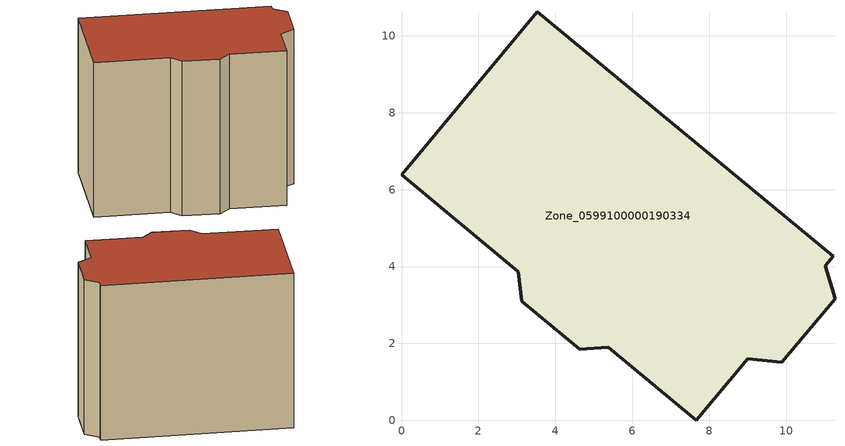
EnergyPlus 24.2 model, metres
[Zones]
Zone_0599100000190334
 floor ground (C_G): 11.27,3.16 9.89,1.51 9,1.6 7.66,0 5.38,1.9 4.63,1.85 3.13,3.1 3.03,3.86 0,6.39 3.53,10.63 11.23,4.27 11.02,4.02 z0
 wall outside (C_F): 4.63,1.85 5.38,1.9 7.66,0 9,1.6 9.89,1.51 11.27,3.16 11.02,4.02 11.23,4.27 3.53,10.63 0,6.39 3.03,3.86 3.13,3.1 4.63,1.85 z0:8.69
 roof outside (C_R): 11.02,4.02 11.23,4.27 3.53,10.63 0,6.39 3.03,3.86 3.13,3.1 4.63,1.85 5.38,1.9 7.66,0 9,1.6 9.89,1.51 11.27,3.16 z8.69
[BUILDING]
Pand.0599100000190334: North Axis=0; Terrain=City; Loads Convergence Tolerance Value=0.04; Temperature Convergence Tolerance Value=0.4; Solar Distribution=FullExterior; Maximum Number of Warmup Days=25; Minimum Number of Warmup Days=1
[Site:Location]
Rotterdam.The.Hague.AP_ZH_NLD Design_Conditions: Latitude=51.96; Longitude=4.45; Time Zone=1; Elevation=-4.5
[SITE:GROUNDTEMPERATURE:BUILDINGSURFACE]
18, 18, 18, 18, 18, 18, 18, 18, 18, 18, 18, 18
[MATERIAL] Thermal Absorptance=0.9; Solar Absorptance=0.7; Visible Absorptance=0.7
Name | Roughness | Thickness | Conductivity | Density | Specific Heat
G.TI.1946 | MediumSmooth | 0.15 | 1 | 540 | 1210
F.TI.1946 | Rough | 0.3 | 0.857143 | 1920 | 840
R.TI.1946 | MediumRough | 0.2 | 0.1 | 1500 | 1000
[CONSTRUCTION]
C_G: G.TI.1946
C_F: F.TI.1946
C_R: R.TI.1946
[ZONE]
Zone_0599100000190334: Type=1; Multiplier=1; Ceiling Height=Autocalculate; Volume=Autocalculate; Floor Area=autocalculate; Part of Total Floor Area=Yes
[ZONEINFILTRATION:DESIGNFLOWRATE]
Infil_Zone_0599100000190334: Zone or ZoneList or Space or SpaceList=Zone_0599100000190334; Schedule=AlwaysOn; Design Flow Rate Calculation Method=Flow/Area; Flow Rate per Floor Area=0.003; Constant Term Coefficient=1; Temperature Term Coefficient=0; Velocity Term Coefficient=0; Velocity Squared Term Coefficient=0
[HVACTEMPLATE:ZONE:IDEALLOADSAIRSYSTEM]
Zone_0599100000190334: Maximum Heating Supply Air Temperature=50; Minimum Cooling Supply Air Temperature=13; Maximum Heating Supply Air Humidity Ratio=0.0156; Minimum Cooling Supply Air Humidity Ratio=0.0077; Heating Limit=NoLimit; Cooling Limit=NoLimit; Dehumidification Control Type=ConstantSensibleHeatRatio; Cooling Sensible Heat Ratio=0.7; Dehumidification Setpoint=60; Humidification Control Type=None; Humidification Setpoint=30; Outdoor Air Method=None; Outdoor Air Flow Rate per Person=0.00944; Outdoor Air Flow Rate per Zone Floor Area=0; Outdoor Air Flow Rate per Zone=0; Demand Controlled Ventilation Type=None; Outdoor Air Economizer Type=NoEconomizer; Heat Recovery Type=None; Sensible Heat Recovery Effectiveness=0.7; Latent Heat Recovery Effectiveness=0.65
[ZONECONTROL:THERMOSTAT]
ThermostatControl_Zone_0599100000190334: Zone or ZoneList=Zone_0599100000190334; Control Type Schedule=DualSetpointControlType; Control 1=Thermostat_Zone_0599100000190334; Temperature Difference Between Cutout And Setpoint=0
[THERMOSTATSETPOINT:DUALSETPOINT]
Thermostat_Zone_0599100000190334: Heating Setpoint Temperature Schedule=HeatingSetpoint_Zone_0599100000190334; Cooling Setpoint Temperature Schedule=CoolingSetpoint_Zone_0599100000190334
[SCHEDULE:COMPACT]
HeatingSetpoint_Zone_0599100000190334: Through: 12/31, For: AllDays, Until: 24:00, 21
CoolingSetpoint_Zone_0599100000190334: Through: 12/31, For: AllDays, Until: 24:00, 24
DualSetpointControlType: Through: 12/31, For: AllDays, Until: 24:00, 4
AlwaysOn: Through: 12/31, For: AllDays, Until: 24:00, 1
